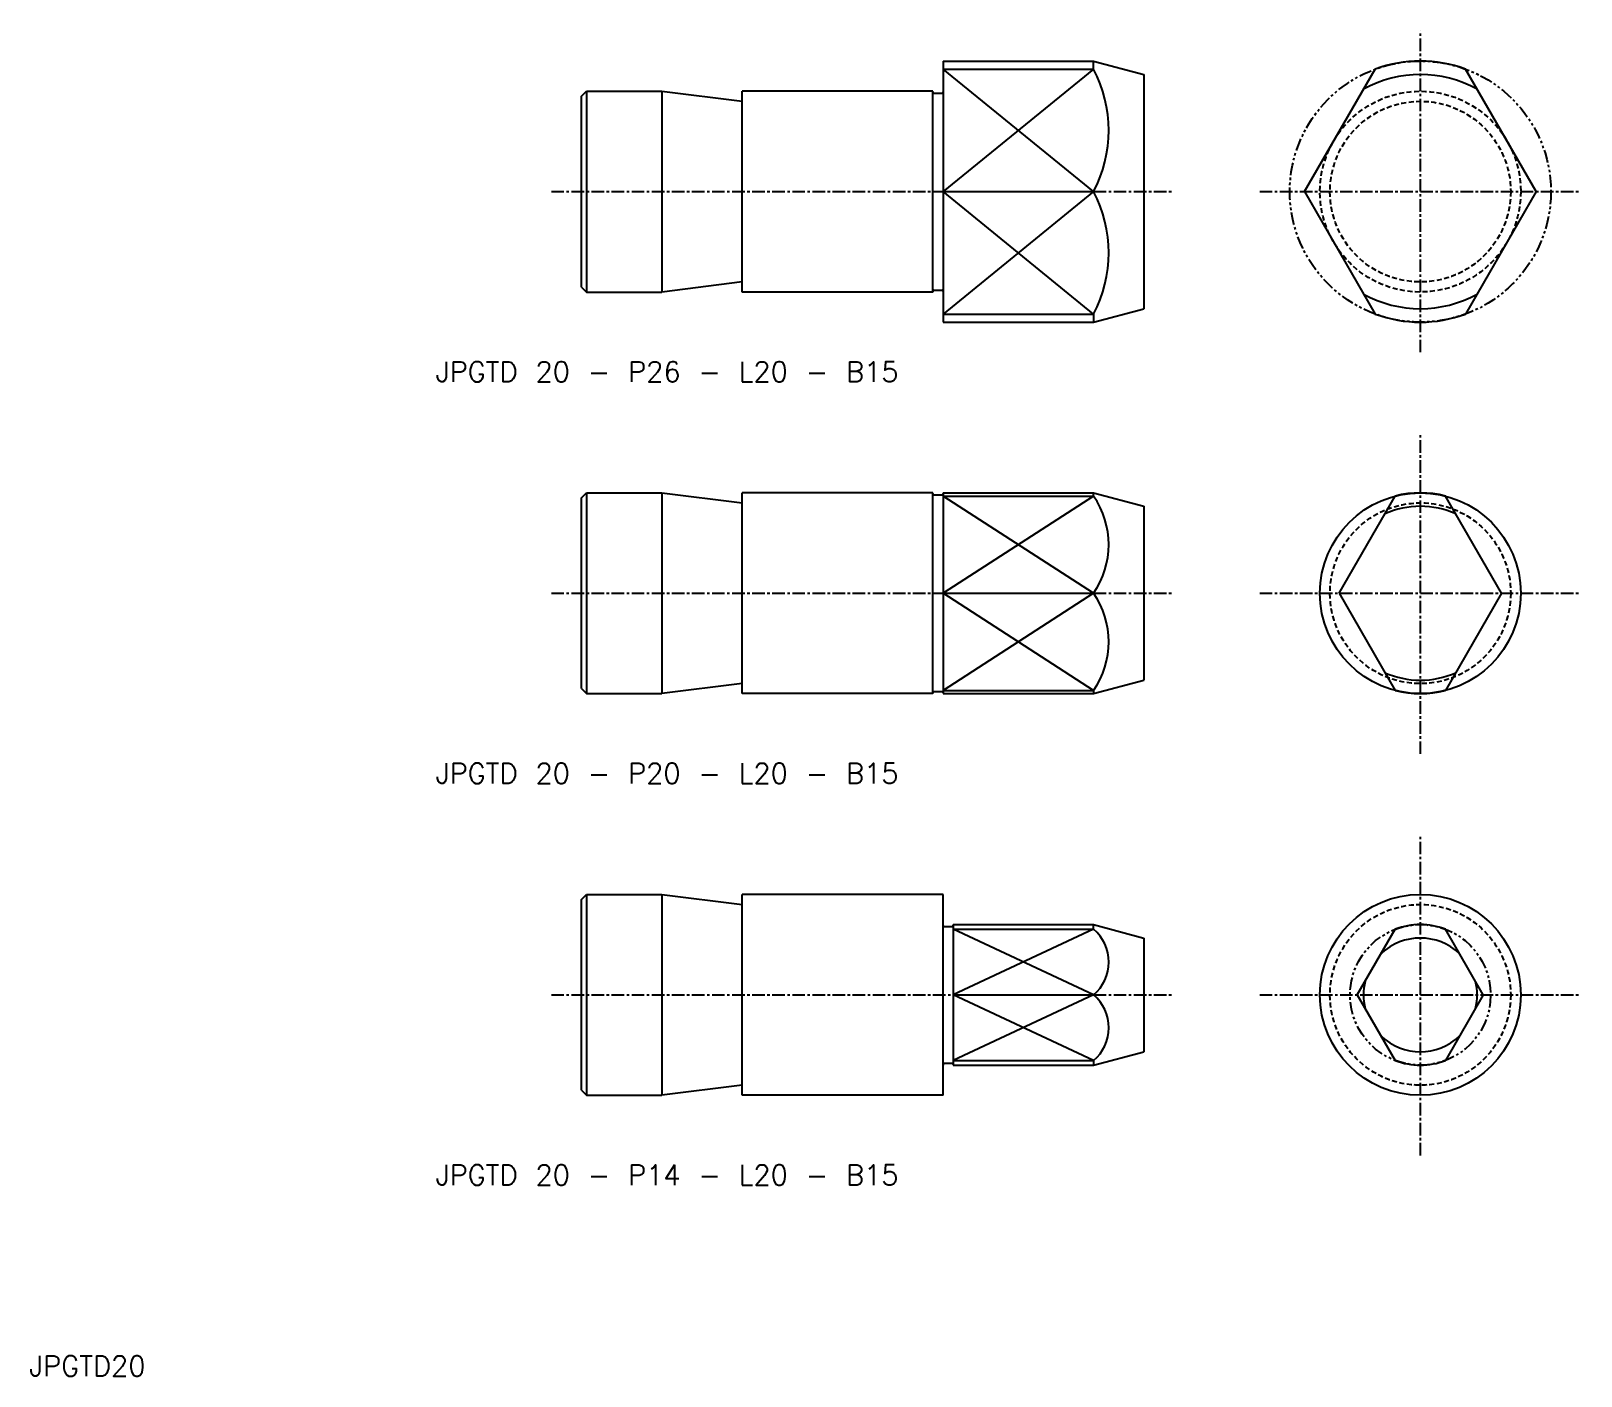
# Model space of a CAD drawing. Extents: x 5 to 160, y 5 to 139.
import ezdxf

# ---------------------------------------------------------------- set-up
doc = ezdxf.new("R2010")
doc.units = 0
for name, pattern in [('CENTER', [2, 1.25, -0.25, 0.25, -0.25]), ('DASHED', [0.75, 0.5, -0.25]), ('PHANTOM', [2.5, 1.25, -0.25, 0.25, -0.25, 0.25, -0.25])]:
    doc.linetypes.add(name, pattern=pattern)
doc.layers.get('0').update_dxf_attribs({"linetype": 'CONTINUOUS'})
doc.layers.add('CENTER', color=1, linetype='CENTER')
doc.styles.get("Standard").update_dxf_attribs({"font": 'txt.shx', "width": 0.8, "bigfont": 'bigfont.shx'})

msp = doc.modelspace()

# ---------------------------------------------------------------- linework, layer by layer
at = {"color": 7, "linetype": 'CONTINUOUS'}
for p, q in [((96, 135.96), (111, 135.96)), ((96, 135.96), (96, 109.96)), ((111, 135.96), (116, 134.62)), ((111, 135.15), (111, 135.96)), ((96, 135.15), (111, 135.15)), ((116, 134.62), (116, 111.3)), ((132, 122.96), (139.04, 135.15)), ((155.08, 122.96), (148.04, 135.15)), ((60, 132.46), (60.5, 132.96)), ((60.5, 132.96), (68, 132.96)), ((60.5, 132.96), (60.5, 112.96)), ((68, 132.96), (76, 131.96)), ((68, 132.96), (68, 112.96)), ((95, 132.96), (76, 132.96)), ((76, 112.96), (76, 132.96)), ((95, 132.86), (95, 132.96)), ((95, 112.96), (95, 132.96)), ((95.1, 132.76), (95.9, 132.76)), ((60, 113.46), (60, 132.46)), ((96, 122.96), (111, 122.96)), ((132, 122.96), (139.04, 110.76)), ((155.08, 122.96), (148.04, 110.76)), ((60, 113.46), (60.5, 112.96)), ((60.5, 112.96), (68, 112.96)), ((76, 113.96), (68, 112.96)), ((95, 112.96), (76, 112.96)), ((95, 113.06), (95, 112.96)), ((95.1, 113.16), (95.9, 113.16)), ((111, 109.96), (116, 111.3)), ((96, 110.76), (111, 110.76)), ((96, 109.96), (111, 109.96)), ((111, 110.76), (111, 109.96)), ((60, 92.46), (60.5, 92.96)), ((60.5, 92.96), (68, 92.96)), ((60.5, 92.96), (60.5, 72.96)), ((68, 92.96), (68, 72.96)), ((68, 92.96), (76, 91.96)), ((95, 92.96), (76, 92.96)), ((76, 72.96), (76, 92.96)), ((95, 72.96), (95, 92.96)), ((95, 92.86), (95, 92.96)), ((95.1, 92.76), (95.9, 92.76)), ((96, 92.96), (111, 92.96)), ((96, 92.96), (96, 72.96)), ((96, 92.64), (111, 92.64)), ((111, 92.96), (116, 91.62)), ((111, 92.64), (111, 92.96)), ((135.45, 82.96), (141.04, 92.64)), ((151.63, 82.96), (146.04, 92.64)), ((60, 73.46), (60, 92.46)), ((116, 91.62), (116, 74.3)), ((96, 82.96), (111, 82.96)), ((135.45, 82.96), (141.04, 73.27)), ((151.63, 82.96), (146.04, 73.27)), ((111, 72.96), (116, 74.3)), ((60, 73.46), (60.5, 72.96)), ((60.5, 72.96), (68, 72.96)), ((76, 73.96), (68, 72.96)), ((95, 72.96), (76, 72.96)), ((95, 73.06), (95, 72.96)), ((95.1, 73.16), (95.9, 73.16)), ((96, 73.27), (111, 73.27)), ((96, 72.96), (111, 72.96)), ((111, 73.27), (111, 72.96)), ((60, 52.46), (60.5, 52.96)), ((60.5, 52.96), (68, 52.96)), ((60.5, 52.96), (60.5, 32.96)), ((68, 52.96), (68, 32.96)), ((68, 52.96), (76, 51.96)), ((96, 52.96), (76, 52.96)), ((76, 32.96), (76, 52.96)), ((96, 32.96), (96, 52.96)), ((96, 52.86), (96, 52.96)), ((60, 33.46), (60, 52.46)), ((96.1, 49.76), (96.9, 49.76)), ((97, 49.96), (111, 49.96)), ((97, 49.96), (97, 35.96)), ((97, 49.5), (111, 49.5)), ((111, 49.96), (116, 48.62)), ((111, 49.5), (111, 49.96)), ((137.26, 42.96), (141.04, 49.5)), ((149.81, 42.96), (146.04, 49.5)), ((116, 48.62), (116, 37.3)), ((97, 42.96), (111, 42.96)), ((137.26, 42.96), (141.04, 36.42)), ((149.81, 42.96), (146.04, 36.42)), ((111, 35.96), (116, 37.3)), ((96, 36.06), (96, 35.96)), ((96.1, 36.16), (96.9, 36.16)), ((97, 36.42), (111, 36.42)), ((97, 35.96), (111, 35.96)), ((111, 36.42), (111, 35.96)), ((60, 33.46), (60.5, 32.96)), ((60.5, 32.96), (68, 32.96)), ((76, 33.96), (68, 32.96)), ((96, 32.96), (76, 32.96))]:
    msp.add_line(p, q, dxfattribs=at)
at = {"color": 3, "linetype": 'CONTINUOUS'}
for p, q in [((111, 135.15), (96, 122.96)), ((111, 122.96), (96, 135.15)), ((111, 110.76), (96, 122.96)), ((111, 122.96), (96, 110.76)), ((111, 92.64), (96, 82.96)), ((111, 82.96), (96, 92.64)), ((111, 73.27), (96, 82.96)), ((111, 82.96), (96, 73.27)), ((111, 49.5), (97, 42.96)), ((111, 42.96), (97, 49.5)), ((111, 36.42), (97, 42.96)), ((111, 42.96), (97, 36.42))]:
    msp.add_line(p, q, dxfattribs=at)
at = {"color": 3, "linetype": 'PHANTOM'}
for centre, radius in [((143.54, 122.96), 13), ((143.54, 42.96), 7)]:
    msp.add_circle(centre, radius, dxfattribs=at)
at = {"color": 3, "linetype": 'DASHED'}
for centre, radius in [((143.54, 122.96), 10), ((143.54, 122.96), 9), ((143.54, 82.96), 9), ((143.54, 42.96), 9)]:
    msp.add_circle(centre, radius, dxfattribs=at)
at = {"color": 7, "linetype": 'CONTINUOUS'}
for centre in [(143.54, 82.96), (143.54, 42.96)]:
    msp.add_circle(centre, 10, dxfattribs=at)
for centre, radius, start, end in [((143.54, 122.96), 13, 69.7478, 110.2522), ((99.35, 129.06), 13.15, 332.3619, 27.6381), ((143.54, 122.96), 11.66, 60.9954, 119.0046), ((95.1, 132.86), 0.1, 180, 270), ((95.9, 132.86), 0.1, 270, 0), ((99.35, 116.86), 13.15, 332.3619, 27.6381), ((95.1, 113.06), 0.1, 90, 180), ((95.9, 113.06), 0.1, 0, 90), ((143.54, 122.96), 11.66, 240.9954, 299.0046), ((143.54, 122.96), 13, 249.7478, 290.2522), ((95.1, 92.86), 0.1, 180, 270), ((95.9, 92.86), 0.1, 270, 0), ((103.94, 87.8), 8.56, 325.57, 34.43), ((143.54, 82.96), 10, 75.5225, 104.4775), ((143.54, 82.96), 8.66, 66, 114), ((103.94, 78.12), 8.56, 325.57, 34.43), ((143.54, 82.96), 8.66, 246, 294), ((95.1, 73.06), 0.1, 90, 180), ((95.9, 73.06), 0.1, 0, 90), ((143.54, 82.96), 10, 255.5225, 284.4775), ((96.1, 49.86), 0.1, 180, 270), ((96.9, 49.86), 0.1, 270, 0), ((108.19, 46.23), 4.31, 310.7057, 49.2943), ((143.54, 42.96), 7, 69.0752, 110.9248), ((143.54, 42.96), 5.66, 46.2459, 133.7541), ((143.54, 42.96), 5.66, 166.2459, 193.7541), ((143.54, 42.96), 5.66, 346.2459, 13.7541), ((108.19, 39.69), 4.31, 310.7057, 49.2943), ((143.54, 42.96), 5.66, 226.2459, 313.7541), ((96.1, 36.06), 0.1, 90, 180), ((96.9, 36.06), 0.1, 0, 90), ((143.54, 42.96), 7, 249.0752, 290.9248)]:
    msp.add_arc(centre, radius, start, end, dxfattribs=at)
at = {"layer": 'CENTER', "color": 1, "linetype": 'CENTER'}
for p, q in [((143.54, 106.96), (143.54, 138.96)), ((57, 122.96), (119, 122.96)), ((127.54, 122.96), (159.54, 122.96)), ((143.54, 66.96), (143.54, 98.96)), ((57, 82.96), (119, 82.96)), ((127.54, 82.96), (159.54, 82.96)), ((143.54, 26.96), (143.54, 58.96)), ((57, 42.96), (119, 42.96)), ((127.54, 42.96), (159.54, 42.96))]:
    msp.add_line(p, q, dxfattribs=at)

# ---------------------------------------------------------------- texts
at = {"color": 7, "linetype": 'CONTINUOUS'}
for s, p in [('JPGTD 20 - P26 - L20 - B15', (45.49, 104.02)), ('JPGTD 20 - P20 - L20 - B15', (45.49, 64.02)), ('JPGTD 20 - P14 - L20 - B15', (45.49, 24.02)), ('JPGTD20', (5, 5))]:
    msp.add_text(s, height=2, dxfattribs=at).set_placement(p)

doc.saveas('drawing.dxf')
